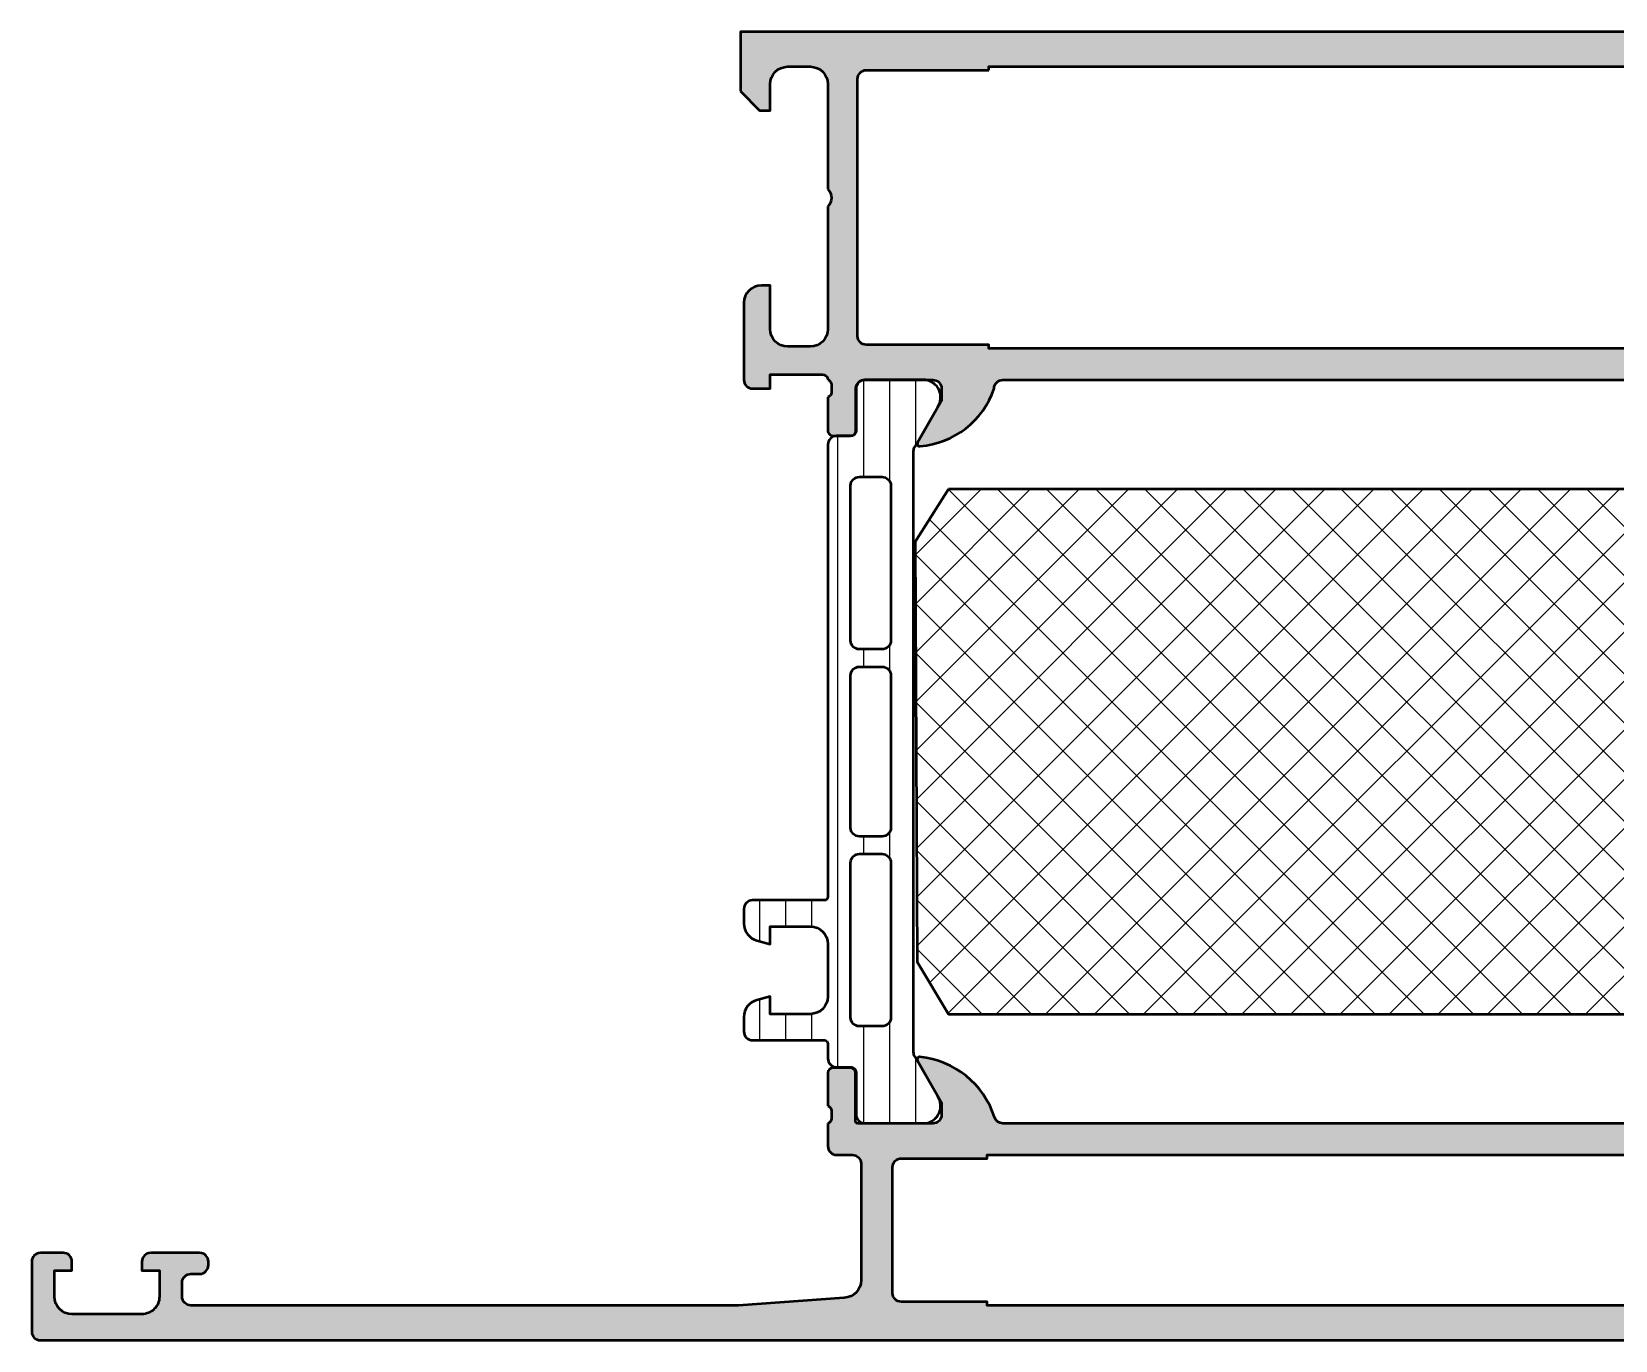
# Model space of a CAD drawing. Extents: x 0 to 181, y 0 to 75.
# Drawn here: x 0 to 90.5, y 0 to 74.8 of the extents above; entities that cross this region are included whole.
import ezdxf

# ---------------------------------------------------------------- set-up
doc = ezdxf.new("R2010")
doc.units = 0
for name, color, linetype, lineweight in [('0S-Alu contour', 7, 'Continuous', 50), ('0S-Alu hatch', 252, 'Continuous', 25), ('0S-Plastic contour', 254, 'Continuous', 50), ('0S-Plastic hatch', 253, 'Continuous', 25), ('0S-PT contour', 91, 'Continuous', 50), ('0S-PT hatch', 103, 'Continuous', 25)]:
    doc.layers.add(name, color=color, linetype=linetype, lineweight=lineweight)

# ---------------------------------------------------------------- blocks, each defined once
blk = doc.blocks.new('357520__9CF9A45B_2287_44E0_B4A0_674F3D629290_')
at = {"layer": '0S-Alu hatch'}
h = blk.add_hatch(color=256, dxfattribs=at)
edge = h.paths.add_edge_path()
edge.add_arc((46.00000000000011, 11.09998330192184), 0.5000000000000071, 180, 270)
edge.add_line((46.00000000000011, 10.59998330192184), (46.9, 10.59998330192184))
edge.add_ellipse((46.9, 10.09998330192182), major_axis=(-0.5000000000000178, 0), ratio=1, start_angle=180, end_angle=270, ccw=False)
edge.add_line((47.40000000000001, 10.09998330192182), (47.40000000000061, 3.43163915382041))
edge.add_ellipse((46.40010140485186, 3.431639153820409), major_axis=(-0.9998985951487568, 0), ratio=1, start_angle=92.20396812283252, end_angle=180, ccw=False)
edge.add_line((46.43855451987989, 2.432480228260967), (40.39859619140626, 1.999983683391622))
edge.add_line((40.39859619140626, 1.999983683391622), (9.09861885838118, 1.99998368311717))
edge.add_ellipse((9.098618858381176, 2.500000246850779), major_axis=(-0.5000165637336096, 0), ratio=1, start_angle=0, end_angle=90.0000000000004, ccw=False)
edge.add_line((8.598602294647566, 2.500000246850779), (8.598602294922133, 3.299986735123191))
edge.add_ellipse((9.098637394087488, 3.299951635983966), major_axis=(-0.5000351003972187, 0), ratio=1, start_angle=270.00402178773936, end_angle=359.99597821715616, ccw=False)
edge.add_line((9.098602294904765, 3.799986735149318), (9.598602294921903, 3.799986735149319))
edge.add_arc((9.598602294921902, 4.299986735149321), 0.5000000000000018, 270.0000000000002, 360)
edge.add_line((10.0986022949219, 4.299986735149317), (10.09860229492191, 4.499986735149319))
edge.add_arc((9.598602294921857, 4.499986735149324), 0.5000000000000498, 0, 90.00000000000018)
edge.add_line((9.598602294921855, 4.999986735149374), (6.800003051757247, 4.999986735149376))
edge.add_arc((6.800031948739387, 4.499957838167802), 0.5000288978165611, 90.00331115886586, 179.9966888411355)
edge.add_line((6.300003051757813, 4.499986735149942), (6.300003051757812, 3.999986735149377))
edge.add_line((6.300003051757812, 3.999986735149377), (7.300003051757812, 3.999986735149262))
edge.add_line((7.300003051757812, 3.999986735149262), (7.300003051774971, 2.499980877110089))
edge.add_ellipse((6.300008909797101, 2.49998087711009), major_axis=(-0.9999941419778693, 0), ratio=1, start_angle=89.99999999999989, end_angle=180, ccw=False)
edge.add_line((6.300008909797099, 1.49998673513222), (2.300003051751028, 1.499986735149377))
edge.add_ellipse((2.300034393648956, 2.500018077040521), major_axis=(-1.000031342382286, 0), ratio=1, start_angle=0.0017957023517851667, end_angle=89.99820429780812, ccw=False)
edge.add_line((1.300003051757812, 2.499986735139796), (1.300003051757812, 3.999986735149264))
edge.add_line((1.300003051757812, 3.999986735149264), (2.300003051757812, 3.999986735149377))
edge.add_line((2.300003051757812, 3.999986735149377), (2.30000305176338, 4.499989094805528))
edge.add_arc((1.800005411413963, 4.499989094805528), 0.4999976403494167, 0, 90.00000000000487)
edge.add_line((1.800005411413921, 4.999986735154945), (0.5000000000009808, 4.999986735149265))
edge.add_arc((0.5000288969814628, 4.499957838167803), 0.5000288978164491, 90.0033111586759, 179.9966888413557)
edge.add_line((1e-15, 4.499986735148021), (0, 0.4999791057540266))
edge.add_arc((0.5000132652025138, 0.500000000612514), 0.5000132656390973, 180.0023943105812, 269.9984799601406)
edge.add_line((0.5000000000004275, -1.32648506224e-05), (180.4999867302812, -1.3265026703e-05))
edge.add_arc((180.4999867302812, 0.5000000051289016), 0.5000132701556045, 269.9999999999968, 360)
edge.add_line((181.0000000004368, 0.5000000051289016), (181.000000000835, 4.499957838222234))
edge.add_arc((180.4999711030181, 4.499957838167629), 0.5000288978168613, 0, 90.00000000001303)
edge.add_line((180.499971103018, 4.99998673598449), (179.1999875040755, 4.999986735183077))
edge.add_arc((179.1999875043968, 4.49999617893928), 0.4999905562437972, 90.00000003681006, 180)
edge.add_line((178.6999969481529, 4.49999617893928), (178.6999969482421, 3.999986735149377))
edge.add_line((178.6999969482421, 3.999986735149377), (179.6999969482422, 3.999986735149263))
edge.add_line((179.6999969482422, 3.999986735149263), (179.6999969489338, 2.500023928686833))
edge.add_ellipse((178.6999597547047, 2.500023928686833), major_axis=(-1.000037194229093, 0), ratio=1, start_angle=90, end_angle=180, ccw=False)
edge.add_line((178.6999597547047, 1.499986734457739), (174.6999852158628, 1.499986735080554))
edge.add_ellipse((174.6999852160357, 2.499975002942901), major_axis=(-0.9999882678623476, 0), ratio=1, start_angle=0, end_angle=89.99999999009242, ccw=False)
edge.add_line((173.6999969481733, 2.499975002942901), (173.6999969482422, 3.999986735149263))
edge.add_line((173.6999969482422, 3.999986735149263), (174.6999969482422, 3.999986735149377))
edge.add_line((174.6999969482422, 3.999986735149377), (174.6999969490772, 4.499957838167802))
edge.add_arc((174.1999680512606, 4.499957838167802), 0.500028897816577, 0, 89.99999999999675)
edge.add_line((174.1999680512606, 4.999986735984379), (171.4000091551244, 4.999986735149377))
edge.add_arc((171.4000091552735, 4.499986735149319), 0.5000000000000587, 90.00000001708563, 180)
edge.add_line((170.9000091552734, 4.499986735149319), (170.9000091552734, 4.29998673514926))
edge.add_arc((171.4000091552734, 4.29998673514926), 0.4999999999999432, 180, 270)
edge.add_line((171.4000091552734, 3.799986735149317), (171.8999740561079, 3.799986736381186))
edge.add_ellipse((171.8999740561079, 3.299951635984012), major_axis=(-0.5000351003971742, 0), ratio=1, start_angle=180, end_angle=270, ccw=False)
edge.add_line((172.4000091565051, 3.299951635984101), (172.4000091555476, 2.500000246080859))
edge.add_ellipse((171.899992591814, 2.500000246850752), major_axis=(-0.5000165637335954, 0), ratio=1, start_angle=90, end_angle=180, ccw=False)
edge.add_line((171.899992591814, 1.999983683117157), (140.5995880126951, 1.999983683391622))
edge.add_line((140.5995880126951, 1.999983683391622), (134.528134486003, 2.434735469716059))
edge.add_ellipse((134.5995574951171, 3.432181585438133), major_axis=(-0.9999999999999801, 0), ratio=1, start_angle=0, end_angle=85.90427575505697, ccw=False)
edge.add_line((133.5995574951171, 3.432181585438133), (133.5995574951172, 10.09998330192184))
edge.add_ellipse((134.0995574951172, 10.09998330192184), major_axis=(-0.5, 0), ratio=1, start_angle=270, end_angle=360, ccw=False)
edge.add_line((134.0995574951172, 10.59998330192184), (135, 10.59998330192183))
edge.add_arc((135, 11.09998330192183), 0.5000000000000018, 270, 360)
edge.add_line((135.5, 11.09998330192183), (135.5, 12.40000000000001))
edge.add_ellipse((135.5788364465429, 12.66752059199313), major_axis=(-0.2788950563274089, 0), ratio=1, start_angle=-1.1645893743211104, end_angle=73.5801235805231, ccw=False)
edge.add_line((135.2999989999999, 12.67318899999259), (135.299999, 13.12678299999276))
edge.add_ellipse((135.5788670956432, 13.13244365946853), major_axis=(-0.278925541737174, 0), ratio=1, start_angle=-73.57540544463887, end_angle=1.1628700726204215, ccw=False)
edge.add_line((135.5, 13.39998699999148), (135.5, 15.27999799999997))
edge.add_arc((135.2, 15.27999799999997), 0.3000000000000114, 0, 90)
edge.add_line((135.2, 15.57999799999998), (134.2200256809572, 15.57999799999999))
edge.add_arc((134.2200256809572, 15.27999800000001), 0.2999999999999758, 90, 180)
edge.add_line((133.9200256809572, 15.27999800000001), (133.9200256809572, 12.51999999999998))
edge.add_ellipse((133.8000256809572, 12.51999999999998), major_axis=(-0.1200000000000045, 0), ratio=1, start_angle=90, end_angle=180, ccw=False)
edge.add_line((133.8000256809572, 12.39999999999997), (129.5, 12.4))
edge.add_ellipse((129.5, 12.9), major_axis=(-0.5, 0), ratio=1, start_angle=0, end_angle=90, ccw=False)
edge.add_line((129, 12.9), (129, 13.59999999999997))
edge.add_line((129, 13.59999999999997), (130.3814954576223, 15.99282032302759))
edge.add_arc((130.2618802153517, 16.06188021535172), 0.1381197846482691, 330.0000000000029, 455.6225775507846)
edge.add_arc((130.738223241174, 11.22339113815275), 4.999999999999444, 95.62257755079622, 162.2515836439306)
edge.add_ellipse((125.5000000000002, 12.90000000000048), major_axis=(-0.5000000000004831, 0), ratio=1, start_angle=90, end_angle=162.2515836439307, ccw=False)
edge.add_line((125.5000000000002, 12.39999999999999), (55.5, 12.4))
edge.add_ellipse((55.49999999999999, 12.90000000000013), major_axis=(-0.5000000000001279, 0), ratio=1, start_angle=17.74841635607021, end_angle=90.0000000000008, ccw=False)
edge.add_arc((50.26177675882618, 11.2233911381523), 4.999999999999879, 17.74841635607024, 84.37742244920634)
edge.add_arc((50.73811978464829, 16.0618802153517), 0.1381197846482947, 84.37742244920751, 209.9999999999991)
edge.add_line((50.61850454237763, 15.99282032302755), (51.99999999999999, 13.59999999999999))
edge.add_line((51.99999999999999, 13.59999999999999), (52.00000000000001, 12.90000000000002))
edge.add_ellipse((51.49999999999999, 12.9), major_axis=(-0.5000000000000142, 0), ratio=1, start_angle=90.0000000000008, end_angle=180, ccw=False)
edge.add_line((51.5, 12.39999999999999), (47.19997431904237, 12.4))
edge.add_ellipse((47.19997431904237, 12.51999999999969), major_axis=(-0.1199999999996919, 0), ratio=1, start_angle=0, end_angle=90, ccw=False)
edge.add_line((47.07997431904267, 12.51999999999969), (47.07997431904265, 15.27999799999971))
edge.add_arc((46.77997431904265, 15.27999799999971), 0.2999999999999971, 0, 89.99999999999864)
edge.add_line((46.77997431904266, 15.57999799999971), (45.79999999999989, 15.5799979999997))
edge.add_arc((45.79999999999989, 15.2799979999997), 0.2999999999999971, 90, 180)
edge.add_line((45.49999999999989, 15.2799979999997), (45.49999999999989, 13.39998699999117))
edge.add_ellipse((45.42113290435673, 13.13244365946823), major_axis=(-0.2789255417371437, 0), ratio=1, start_angle=178.8371299271032, end_angle=253.5754054446478, ccw=False)
edge.add_line((45.70000099999989, 13.12678299999112), (45.70000099999989, 12.67318899999117))
edge.add_ellipse((45.42116355345682, 12.66752059199282), major_axis=(-0.2788950563274515, 0), ratio=1, start_angle=106.4198764194926, end_angle=181.1645893740919, ccw=False)
edge.add_line((45.49999999999988, 12.39999999999969), (45.5000000000001, 11.09998330192184))
edge = h.paths.add_edge_path()
edge.add_line((49.20003128051757, 2.699980583950035), (49.20003128051757, 9.899983492656697))
edge.add_ellipse((49.70003128051756, 9.899983492656698), major_axis=(-0.5, 0), ratio=1, start_angle=270, end_angle=360, ccw=False)
edge.add_line((49.70003128051756, 10.3999834926567), (54.60003280639647, 10.3999834926567))
edge.add_line((54.60003280639647, 10.3999834926567), (54.60003280639647, 10.59998044089889))
edge.add_line((54.60003280639647, 10.59998044089889), (126.3999938964843, 10.59998044089889))
edge.add_line((126.3999938964843, 10.59998044089889), (126.3999938964843, 10.3999834926567))
edge.add_line((126.3999938964843, 10.3999834926567), (131.2999954223633, 10.39998349265671))
edge.add_ellipse((131.2999954223633, 9.89998349265671), major_axis=(-0.5, 0), ratio=1, start_angle=180, end_angle=269.99999999999676, ccw=False)
edge.add_line((131.7999954223633, 9.89998349265672), (131.7999954223633, 2.699980583950036))
edge.add_ellipse((131.2999954223633, 2.699980583950036), major_axis=(-0.5, 0), ratio=1, start_angle=90, end_angle=180, ccw=False)
edge.add_line((131.2999954223633, 2.199980583950036), (126.3999938964843, 2.199980583950037))
edge.add_line((126.3999938964843, 2.199980583950037), (126.3999938964844, 1.999983754917138))
edge.add_line((126.3999938964844, 1.999983754917138), (54.60003280639648, 1.999983754917138))
edge.add_line((54.60003280639648, 1.999983754917138), (54.60003280639648, 2.199980583950036))
edge.add_line((54.60003280639648, 2.199980583950036), (49.70003128051757, 2.199980583950035))
edge.add_ellipse((49.70003128051757, 2.699980583950035), major_axis=(-0.5, 0), ratio=1, start_angle=0, end_angle=90, ccw=False)
at = {"layer": '0S-Alu contour', "color": 7}
for points in [[(46.77997431904266, 15.57999799999971), (45.79999999999989, 15.5799979999997)], [(50.61850454237763, 15.99282032302755), (51.99999999999999, 13.59999999999999), (52.00000000000001, 12.90000000000002)], [(129, 12.9), (129, 13.59999999999997), (130.3814954576223, 15.99282032302759)], [(135.2, 15.57999799999998), (134.2200256809572, 15.57999799999999)], [(45.49999999999989, 15.2799979999997), (45.49999999999989, 13.39998699999117)], [(47.07997431904267, 12.51999999999969), (47.07997431904265, 15.27999799999971)], [(133.9200256809572, 15.27999800000001), (133.9200256809572, 12.51999999999998)], [(135.5, 13.39998699999148), (135.5, 15.27999799999997)], [(45.70000099999989, 13.12678299999112), (45.70000099999989, 12.67318899999117)], [(135.2999989999999, 12.67318899999259), (135.299999, 13.12678299999276)], [(45.49999999999988, 12.39999999999969), (45.5000000000001, 11.09998330192184)], [(51.5, 12.39999999999999), (47.19997431904237, 12.4)], [(125.5000000000002, 12.39999999999999), (55.5, 12.4)], [(133.8000256809572, 12.39999999999997), (129.5, 12.4)], [(135.5, 11.09998330192183), (135.5, 12.40000000000001)], [(46.00000000000011, 10.59998330192184), (46.9, 10.59998330192184)], [(47.40000000000001, 10.09998330192182), (47.40000000000061, 3.43163915382041)], [(49.70003128051756, 10.3999834926567), (54.60003280639647, 10.3999834926567), (54.60003280639647, 10.59998044089889), (126.3999938964843, 10.59998044089889), (126.3999938964843, 10.3999834926567), (131.2999954223633, 10.39998349265671)], [(133.5995574951171, 3.432181585438133), (133.5995574951172, 10.09998330192184)], [(134.0995574951172, 10.59998330192184), (135, 10.59998330192183)], [(49.20003128051757, 2.699980583950035), (49.20003128051757, 9.899983492656697)], [(131.7999954223633, 9.89998349265672), (131.7999954223633, 2.699980583950036)], [(1.800005411413921, 4.999986735154945), (0.5000000000009808, 4.999986735149265)], [(9.598602294921855, 4.999986735149374), (6.800003051757247, 4.999986735149376)], [(174.1999680512606, 4.999986735984379), (171.4000091551244, 4.999986735149377)], [(180.499971103018, 4.99998673598449), (179.1999875040755, 4.999986735183077)], [(1e-15, 4.499986735148021), (0, 0.4999791057540266)], [(1.300003051757812, 2.499986735139796), (1.300003051757812, 3.999986735149264), (2.300003051757812, 3.999986735149377), (2.30000305176338, 4.499989094805528)], [(6.300003051757813, 4.499986735149942), (6.300003051757812, 3.999986735149377), (7.300003051757812, 3.999986735149262), (7.300003051774971, 2.499980877110089)], [(9.098602294904765, 3.799986735149318), (9.598602294921903, 3.799986735149319)], [(10.0986022949219, 4.299986735149317), (10.09860229492191, 4.499986735149319)], [(170.9000091552734, 4.499986735149319), (170.9000091552734, 4.29998673514926)], [(171.4000091552734, 3.799986735149317), (171.8999740561079, 3.799986736381186)], [(173.6999969481733, 2.499975002942901), (173.6999969482422, 3.999986735149263), (174.6999969482422, 3.999986735149377), (174.6999969490772, 4.499957838167802)], [(178.6999969481529, 4.49999617893928), (178.6999969482421, 3.999986735149377), (179.6999969482422, 3.999986735149263), (179.6999969489338, 2.500023928686833)], [(181.0000000004368, 0.5000000051289016), (181.000000000835, 4.499957838222234)], [(8.598602294647566, 2.500000246850779), (8.598602294922133, 3.299986735123191)], [(172.4000091565051, 3.299951635984101), (172.4000091555476, 2.500000246080859)], [(46.43855451987989, 2.432480228260967), (40.39859619140626, 1.999983683391622), (9.09861885838118, 1.99998368311717)], [(131.2999954223633, 2.199980583950036), (126.3999938964843, 2.199980583950037), (126.3999938964844, 1.999983754917138), (54.60003280639648, 1.999983754917138), (54.60003280639648, 2.199980583950036), (49.70003128051757, 2.199980583950035)], [(171.899992591814, 1.999983683117157), (140.5995880126951, 1.999983683391622), (134.528134486003, 2.434735469716059)], [(6.300008909797099, 1.49998673513222), (2.300003051751028, 1.499986735149377)], [(178.6999597547047, 1.499986734457739), (174.6999852158628, 1.499986735080554)], [(0.5000000000004275, -1.32648506224e-05), (180.4999867302812, -1.3265026703e-05)]]:
    blk.add_lwpolyline(points, dxfattribs=at)
for centre, radius, start, end in [((45.79999999999989, 15.2799979999997), 0.2999999999999971, 90, 180), ((46.77997431904265, 15.27999799999971), 0.2999999999999971, 0, 89.99999999999864), ((50.73811978464829, 16.0618802153517), 0.1381197846482947, 84.37742244920751, 209.9999999999991), ((50.26177675882618, 11.2233911381523), 4.999999999999879, 17.74841635607024, 84.37742244920634), ((130.738223241174, 11.22339113815275), 4.999999999999444, 95.62257755079622, 162.2515836439306), ((130.2618802153517, 16.06188021535172), 0.1381197846482691, 330.0000000000029, 95.62257755078468), ((134.2200256809572, 15.27999800000001), 0.2999999999999758, 90, 180), ((135.2, 15.27999799999997), 0.3000000000000114, 0, 90), ((46.00000000000011, 11.09998330192184), 0.5000000000000071, 180, 270), ((135, 11.09998330192183), 0.5000000000000018, 270, 0), ((0.5000288969814628, 4.499957838167803), 0.5000288978164491, 90.0033111586759, 179.9966888413557), ((1.800005411413963, 4.499989094805528), 0.4999976403494167, 0, 90.00000000000487), ((6.800031948739387, 4.499957838167802), 0.5000288978165611, 90.00331115886586, 179.9966888411355), ((9.598602294921857, 4.499986735149324), 0.5000000000000498, 0, 90.00000000000018), ((171.4000091552735, 4.499986735149319), 0.5000000000000587, 90.00000001708563, 180), ((174.1999680512606, 4.499957838167802), 0.500028897816577, 0, 89.99999999999675), ((179.1999875043968, 4.49999617893928), 0.4999905562437972, 90.00000003681006, 180), ((180.4999711030181, 4.499957838167629), 0.5000288978168613, 0, 90.00000000001303), ((9.598602294921902, 4.299986735149321), 0.5000000000000018, 270.0000000000002, 0), ((171.4000091552734, 4.29998673514926), 0.4999999999999432, 180, 270), ((0.5000132652025138, 0.500000000612514), 0.5000132656390973, 180.0023943105812, 269.9984799601406), ((180.4999867302812, 0.5000000051289016), 0.5000132701556045, 269.9999999999968, 0)]:
    blk.add_arc(centre, radius, start, end, dxfattribs=at)
at = {"layer": '0S-Alu contour', "color": 7, "extrusion": (0, 0, -1)}
for centre, radius, start, end in [((-45.42113290435673, 13.13244365946823), 0.2789255417371437, 106.4245945553522, 181.1628700728969), ((-45.42116355345682, 12.66752059199282), 0.2788950563274515, 178.8354106259081, 253.5801235805074), ((-51.49999999999999, 12.9), 0.5000000000000142, 180, 269.9999999999992), ((-55.49999999999999, 12.90000000000013), 0.5000000000001279, 269.9999999999992, 342.2515836439298), ((-125.5000000000002, 12.90000000000048), 0.5000000000004831, 197.7484163560694, 270), ((-129.5, 12.9), 0.5, 270, 0), ((-135.5788364465429, 12.66752059199313), 0.2788950563274089, 286.419876419477, 1.164589374321015), ((-135.5788670956432, 13.13244365946853), 0.278925541737174, 358.8371299273796, 73.57540544463887), ((-47.19997431904237, 12.51999999999969), 0.1199999999996919, 270, 0), ((-133.8000256809572, 12.51999999999998), 0.1200000000000045, 180, 270), ((-46.9, 10.09998330192182), 0.5000000000000178, 90, 180), ((-49.70003128051756, 9.899983492656698), 0.5, 0, 90), ((-131.2999954223633, 9.89998349265671), 0.5, 90.00000000000325, 180), ((-134.0995574951172, 10.09998330192184), 0.5, 0, 90), ((-9.098637394087488, 3.299951635983966), 0.5000351003972187, 0.0040217828438193, 89.99597821226062), ((-171.8999740561079, 3.299951635984012), 0.5000351003971742, 90, 180), ((-46.40010140485186, 3.431639153820409), 0.9998985951487568, 180, 267.7960318771675), ((-134.5995574951171, 3.432181585438133), 0.9999999999999801, 274.095724244943, 0), ((-2.300034393648956, 2.500018077040521), 1.000031342382286, 270.0017957021919, 359.9982042976482), ((-6.300008909797101, 2.49998087711009), 0.9999941419778695, 180, 270.0000000000001), ((-9.098618858381176, 2.500000246850779), 0.5000165637336096, 269.9999999999996, 0), ((-49.70003128051757, 2.699980583950035), 0.5, 270, 0), ((-131.2999954223633, 2.699980583950036), 0.5, 180, 270), ((-171.899992591814, 2.500000246850752), 0.5000165637335954, 180, 270), ((-174.6999852160357, 2.499975002942901), 0.9999882678623476, 270.0000000099076, 0), ((-178.6999597547047, 2.500023928686833), 1.000037194229093, 180, 270)]:
    blk.add_arc(centre, radius, start, end, dxfattribs=at)
blk = doc.blocks.new('284027__AA678B31_0E08_4606_8902_2CEEA95E0CCA___6E4F1CAA_52BB_4753_B6B7_97A40B237EE0_')
at = {"layer": '0S-Plastic hatch'}
h = blk.add_hatch(dxfattribs=at)
h.set_pattern_fill('ANSI31', color=256, scale=0.4680000000000001, angle=45, style=0)
h.set_pattern_definition([(90, (0, 0), (-1.4859, 0), [])])
edge = h.paths.add_edge_path()
edge.add_line((45.49999999999999, 51.19262339778483), (45.499977078442, 25.35125658823266))
edge.add_ellipse((45.29583821281997, 25.35537538707201), major_axis=(-0.2041804127758765, 0), ratio=1, start_angle=90.4850610657175, end_angle=178.8441310561823, ccw=False)
edge.add_line((45.29756676571524, 25.15120229122876), (41.19756676572695, 25.15120229122876))
edge.add_arc((41.19756676572694, 24.65120229122881), 0.4999999999999503, 89.9999999999992, 180)
edge.add_line((40.697566765727, 24.65120229122881), (40.697566765727, 23.82045306784114))
edge.add_arc((41.69756676572708, 23.82045306784117), 1.000000000000071, 180, 254.9999999989171)
edge.add_line((41.43874772060629, 22.85452724155693), (42.19756676572695, 22.65120229122875))
edge.add_line((42.19756676572695, 22.65120229122875), (42.19756676572695, 23.65120229122876))
edge.add_line((42.19756676572695, 23.65120229122876), (44.49756676571536, 23.65120229122875))
edge.add_ellipse((44.49585773187428, 22.64707631855116), major_axis=(-1.004127427074072, 0), ratio=1, start_angle=180.229859678484, end_angle=269.902482024915, ccw=False)
edge.add_line((45.49997707844198, 22.65110467439829), (45.49997707844199, 19.65122632025461))
edge.add_ellipse((44.49585751999409, 19.65532877543038), major_axis=(-1.004127938958021, 0), ratio=1, start_angle=90.09753001532067, end_angle=179.7659122786844, ccw=False)
edge.add_line((44.49756676571531, 18.65120229122875), (42.19756676572695, 18.65120229122875))
edge.add_line((42.19756676572695, 18.65120229122875), (42.19756676572684, 19.65120229122869))
edge.add_line((42.19756676572684, 19.65120229122869), (41.43874772060627, 19.44787734087044))
edge.add_arc((41.69756676572686, 18.48195151458678), 0.9999999999994544, 105.0000000010801, 180)
edge.add_line((40.6975667657274, 18.48195151458678), (40.69756676572694, 17.65120229122875))
edge.add_arc((41.19756676572694, 17.65120229122875), 0.5, 180, 270)
edge.add_line((41.19756676572694, 17.15120229122875), (45.29756676571532, 17.15120229122875))
edge.add_ellipse((45.29756676571532, 16.95120229122876), major_axis=(-0.1999999999999886, 0), ratio=1, start_angle=180, end_angle=270, ccw=False)
edge.add_line((45.4975667657153, 16.95120229122876), (45.49888731070525, 16.11013004610088))
edge.add_arc((45.99888463137102, 16.11010925689817), 0.4999973210979704, 179.9976177199981, 269.9982316841399)
edge.add_line((45.99886919998672, 15.61011193603833), (46.80920053280162, 15.61008330962012))
edge.add_ellipse((46.8091896665673, 15.31008330981692), major_axis=(-0.2999999999999952, 0), ratio=1, start_angle=179.9979247021016, end_angle=269.99792470211383, ccw=False)
edge.add_line((47.10918966637051, 15.3100724435826), (47.10877078615772, 12.9100740742441))
edge.add_arc((47.60876676317272, 12.9100533243742), 0.4999959774455648, 179.9976222209284, 269.9982271833)
edge.add_line((47.60875129255296, 12.41005734716798), (51.08529278835881, 12.40993069970388))
edge.add_arc((50.9430179914446, 13.3997539283803), 0.999996070924481, 278.1795327540131, 392.7249408019538)
edge.add_line((51.78429022210337, 13.94035838247478), (50.46590322431633, 16.22406298372988))
edge.add_ellipse((50.898924995957, 16.47404727380665), major_axis=(-0.5000000000000118, 0), ratio=1, start_angle=-0.002015393048509395, end_angle=29.997921301460792, ccw=False)
edge.add_line((50.39892499626631, 16.47406486142848), (50.4000113086974, 50.82833361702788))
edge.add_ellipse((50.90001130835025, 50.82831498386867), major_axis=(-0.5000000000000518, 0), ratio=1, start_angle=329.99792810277006, end_angle=359.9978647972848, ccw=False)
edge.add_line((50.46700764709821, 51.07833064206307), (51.78556007655461, 53.36193973131244))
edge.add_arc((50.94432701033436, 53.90260512706297), 0.9999960709244795, 327.2709086022734, 441.8163166502147)
edge.add_line((51.08667351121614, 54.89241804653367), (47.61013201541031, 54.89254469399775))
edge.add_arc((47.6101112655404, 54.39254871698273), 0.4999959774455861, 89.9976222209271, 179.9982271832751)
edge.add_line((47.11011528833415, 54.39256418760249), (47.11036030891498, 51.99256579421701))
edge.add_ellipse((46.81036030911176, 51.99257666045133), major_axis=(-0.3000000000000041, 0), ratio=1, start_angle=89.99792470211662, end_angle=179.9979247021016, ccw=False)
edge.add_line((46.81034944287746, 51.69257666064812), (46.00001811006253, 51.69260528706632))
edge.add_arc((45.99999732085985, 51.19260796640054), 0.4999973210979775, 89.99761772008878, 179.9982316841069)
edge = h.paths.add_edge_path()
edge.add_line((46.79944869857367, 40.00119604587006), (46.79944869857368, 48.85118994235432))
edge.add_ellipse((47.29944870066129, 48.85118994053621), major_axis=(-0.5000000020876243, 0), ratio=1, start_angle=269.99810089738213, end_angle=360, ccw=False)
edge.add_line((47.29946527345812, 49.35118994234918), (48.59945937972603, 49.35118994234917))
edge.add_ellipse((48.59946301908266, 48.8511935817058), major_axis=(-0.4999963606566104, 0), ratio=1, start_angle=179.9995829571355, end_angle=270.00041704258535, ccw=False)
edge.add_line((49.09945937972602, 48.85118994234918), (49.09945937972602, 40.00119604586489))
edge.add_ellipse((48.59946301908276, 40.00119240650812), major_axis=(-0.4999963606565109, 0), ratio=1, start_angle=89.99958295740493, end_angle=180.0004170428646, ccw=False)
edge.add_line((48.59945937972604, 39.50119604586486), (47.29946527341329, 39.50119604586486))
edge.add_ellipse((47.29944870073098, 40.00119604774752), major_axis=(-0.5000000021573149, 0), ratio=1, start_angle=0, end_angle=90.00189908949562, ccw=False)
edge = h.paths.add_edge_path()
edge.add_line((46.79944869858405, 29.30118994305284), (46.79944869858404, 38.00119604656853))
edge.add_ellipse((47.29944869858405, 38.00119604656332), major_axis=(-0.5000000000000071, 0), ratio=1, start_angle=269.99999999880635, end_angle=360, ccw=False)
edge.add_line((47.29944869859447, 38.50119604656332), (48.59945937974679, 38.50119604656332))
edge.add_ellipse((48.59945937973639, 38.00119604656331), major_axis=(-0.5000000000000142, 0), ratio=1, start_angle=180, end_angle=269.999999998808, ccw=False)
edge.add_line((49.09945937973641, 38.00119604656852), (49.0994593797364, 29.30118994305284))
edge.add_ellipse((48.59945937973641, 29.30118994304764), major_axis=(-0.4999999999999858, 0), ratio=1, start_angle=90, end_angle=180, ccw=False)
edge.add_line((48.59945937973641, 28.80118994304765), (47.29944869858406, 28.80118994304764))
edge.add_ellipse((47.29944869858406, 29.30118994304764), major_axis=(-0.5, 0), ratio=1, start_angle=0, end_angle=90, ccw=False)
edge = h.paths.add_edge_path()
edge.add_line((49.0994593797364, 27.30118994304764), (49.0994593797364, 18.45121130535757))
edge.add_ellipse((48.59944412094734, 18.45121130535237), major_axis=(-0.5000152587890554, 0), ratio=1, start_angle=89.9999999999992, end_angle=180, ccw=False)
edge.add_line((48.59944412094733, 17.95119604656331), (47.29943343979499, 17.95119604656331))
edge.add_ellipse((47.29943343979498, 18.45118078777424), major_axis=(-0.4999847412109269, 0), ratio=1, start_angle=0, end_angle=90.0000000000008, ccw=False)
edge.add_line((46.79944869858405, 18.45118078777944), (46.79944869858406, 27.30118994305278))
edge.add_ellipse((47.29944870067168, 27.30118994123468), major_axis=(-0.5000000020876172, 0), ratio=1, start_angle=269.9981008973846, end_angle=360, ccw=False)
edge.add_line((47.29946527346848, 27.80118994304764), (48.5994593797364, 27.80118994304764))
edge.add_ellipse((48.59946301909308, 27.30119358240432), major_axis=(-0.4999963606565677, 0), ratio=1, start_angle=179.9995829571355, end_angle=270.00041704259104, ccw=False)
at = {"layer": '0S-Alu contour', "color": 7}
for points in [[(47.29946527345812, 49.35118994234918), (48.59945937972603, 49.35118994234917)], [(46.79944869857367, 40.00119604587006), (46.79944869857368, 48.85118994235432)], [(49.09945937972602, 48.85118994234918), (49.09945937972602, 40.00119604586489)], [(48.59945937972604, 39.50119604586486), (47.29946527341329, 39.50119604586486)], [(47.29944869859447, 38.50119604656332), (48.59945937974679, 38.50119604656332)], [(46.79944869858405, 29.30118994305284), (46.79944869858404, 38.00119604656853)], [(49.09945937973641, 38.00119604656852), (49.0994593797364, 29.30118994305284)], [(48.59945937973641, 28.80118994304765), (47.29944869858406, 28.80118994304764)], [(46.79944869858405, 18.45118078777944), (46.79944869858406, 27.30118994305278)], [(47.29946527346848, 27.80118994304764), (48.5994593797364, 27.80118994304764)], [(49.0994593797364, 27.30118994304764), (49.0994593797364, 18.45121130535757)], [(48.59944412094733, 17.95119604656331), (47.29943343979499, 17.95119604656331)]]:
    blk.add_lwpolyline(points, dxfattribs=at)
at = {"layer": '0S-Alu contour', "color": 7, "extrusion": (0, 0, -1)}
for centre, radius, start, end in [((-47.29944870066129, 48.85118994053621), 0.5000000020876243, 0, 90.00189910261788), ((-48.59946301908266, 48.8511935817058), 0.4999963606566104, 89.99958295741467, 180.0004170428646), ((-47.29944870073098, 40.00119604774752), 0.5000000021573149, 269.9981009105044, 0), ((-48.59946301908276, 40.00119240650812), 0.4999963606565109, 179.9995829571354, 270.0004170425951), ((-47.29944869858405, 38.00119604656332), 0.5000000000000071, 0, 90.00000000119365), ((-48.59945937973639, 38.00119604656331), 0.5000000000000142, 90.00000000119202, 180), ((-47.29944869858406, 29.30118994304764), 0.5, 270, 0), ((-48.59945937973641, 29.30118994304764), 0.4999999999999858, 180, 270), ((-47.29944870067168, 27.30118994123468), 0.5000000020876172, 0, 90.00189910261543), ((-48.59946301909308, 27.30119358240432), 0.4999963606565677, 89.99958295740896, 180.0004170428646), ((-47.29943343979498, 18.45118078777424), 0.4999847412109269, 269.9999999999992, 0), ((-48.59944412094734, 18.45121130535237), 0.5000152587890554, 180, 270.0000000000008)]:
    blk.add_arc(centre, radius, start, end, dxfattribs=at)
at = {"layer": '0S-Plastic contour', "color": 7}
for points in [[(47.11011528833415, 54.39256418760249), (47.11036030891498, 51.99256579421701)], [(51.08667351121614, 54.89241804653367), (47.61013201541031, 54.89254469399775)], [(50.46700764709821, 51.07833064206307), (51.78556007655461, 53.36193973131244)], [(46.81034944287746, 51.69257666064812), (46.00001811006253, 51.69260528706632)], [(45.49999999999999, 51.19262339778483), (45.499977078442, 25.35125658823266)], [(50.39892499626631, 16.47406486142848), (50.4000113086974, 50.82833361702788)], [(40.697566765727, 24.65120229122881), (40.697566765727, 23.82045306784114)], [(45.29756676571524, 25.15120229122876), (41.19756676572695, 25.15120229122876)], [(41.43874772060629, 22.85452724155693), (42.19756676572695, 22.65120229122875), (42.19756676572695, 23.65120229122876), (44.49756676571536, 23.65120229122875)], [(45.49997707844198, 22.65110467439829), (45.49997707844199, 19.65122632025461)], [(44.49756676571531, 18.65120229122875), (42.19756676572695, 18.65120229122875), (42.19756676572684, 19.65120229122869), (41.43874772060627, 19.44787734087044)], [(40.6975667657274, 18.48195151458678), (40.69756676572694, 17.65120229122875)], [(41.19756676572694, 17.15120229122875), (45.29756676571532, 17.15120229122875)], [(45.4975667657153, 16.95120229122876), (45.49888731070525, 16.11013004610088)], [(45.99886919998672, 15.61011193603833), (46.80920053280162, 15.61008330962012)], [(51.78429022210337, 13.94035838247478), (50.46590322431633, 16.22406298372988)], [(47.10918966637051, 15.3100724435826), (47.10877078615772, 12.9100740742441)], [(47.60875129255296, 12.41005734716798), (51.08529278835881, 12.40993069970388)]]:
    blk.add_lwpolyline(points, dxfattribs=at)
for centre, radius, start, end in [((47.6101112655404, 54.39254871698273), 0.4999959774455861, 89.9976222209271, 179.9982271832751), ((50.94432701033436, 53.90260512706297), 0.9999960709244795, 327.2709086022734, 81.81631665021466), ((45.99999732085985, 51.19260796640054), 0.4999973210979775, 89.99761772008878, 179.9982316841069), ((41.19756676572694, 24.65120229122881), 0.4999999999999503, 89.9999999999992, 180), ((41.69756676572708, 23.82045306784117), 1.000000000000071, 180, 254.9999999989171), ((41.69756676572686, 18.48195151458678), 0.9999999999994544, 105.0000000010801, 180), ((41.19756676572694, 17.65120229122875), 0.5, 180, 270), ((45.99888463137102, 16.11010925689817), 0.4999973210979704, 179.9976177199981, 269.9982316841399), ((50.9430179914446, 13.3997539283803), 0.999996070924481, 278.1795327540131, 32.72494080195385), ((47.60876676317272, 12.9100533243742), 0.4999959774455648, 179.9976222209284, 269.9982271833)]:
    blk.add_arc(centre, radius, start, end, dxfattribs=at)
at = {"layer": '0S-Plastic contour', "color": 7, "extrusion": (0, 0, -1)}
for centre, radius, start, end in [((-46.81036030911176, 51.99257666045133), 0.3000000000000041, 180.0020752978985, 270.0020752978834), ((-50.90001130835025, 50.82831498386867), 0.5000000000000518, 0.0021352027151592, 30.00207189722995), ((-45.29583821281997, 25.35537538707201), 0.2041804127758766, 181.1558689438178, 269.5149389342825), ((-44.49585773187428, 22.64707631855116), 1.004127427074072, 90.09751797508503, 179.770140321516), ((-44.49585751999409, 19.65532877543038), 1.004127938958021, 180.2340877213157, 269.9024699846793), ((-45.29756676571532, 16.95120229122876), 0.1999999999999886, 90, 180), ((-50.898924995957, 16.47404727380665), 0.5000000000000118, 330.0020786985392, 0.0020153930485069), ((-46.8091896665673, 15.31008330981692), 0.2999999999999952, 90.00207529788617, 180.0020752978985)]:
    blk.add_arc(centre, radius, start, end, dxfattribs=at)
blk = doc.blocks.new('366350__B95C2030_0F59_4D8E_A037_889F54AAD1FE_')
at = {"layer": '0S-PT hatch'}
h = blk.add_hatch(dxfattribs=at)
h.set_pattern_fill('ANSI37', color=256, scale=0.625, angle=90, style=0)
h.set_pattern_definition([(135, (0, 0), (-1.403165018917055, -1.403165018917055), []), (225, (0, 0), (1.403165018917055, -1.403165018917055), [])])
edge = h.paths.add_edge_path()
edge.add_line((52.39946815248185, 48.64119923922817), (50.47950364979982, 45.64119923922818))
edge.add_line((50.47950364979982, 45.64119923922818), (50.61085947035525, 21.64119923922818))
edge.add_line((50.61085947035525, 21.64119923922818), (52.39946815248186, 18.64119923922818))
edge.add_line((52.39946815248186, 18.64119923922818), (127.8994681524818, 18.64119923922819))
edge.add_arc((127.8994681524818, 20.1411992392282), 1.5, 270, 360)
edge.add_line((129.3994681524818, 20.1411992392282), (129.3994681524818, 47.1411992392282))
edge.add_arc((127.8994681524818, 47.1411992392282), 1.5, 0, 90)
edge.add_line((127.8994681524818, 48.6411992392282), (52.39946815248186, 48.64119923922817))
at = {"layer": '0S-PT contour', "color": 7}
for points in [[(52.39946815248185, 48.64119923922817), (50.47950364979982, 45.64119923922818), (50.61085947035525, 21.64119923922818), (52.39946815248186, 18.64119923922818), (127.8994681524818, 18.64119923922819)], [(127.8994681524818, 48.6411992392282), (52.39946815248185, 48.64119923922817)], [(129.3994681524818, 20.1411992392282), (129.3994681524818, 47.1411992392282)]]:
    blk.add_lwpolyline(points, dxfattribs=at)
for centre, start, end in [((127.8994681524818, 47.1411992392282), 0, 90), ((127.8994681524818, 20.1411992392282), 270, 0)]:
    blk.add_arc(centre, 1.5, start, end, dxfattribs=at)
blk = doc.blocks.new('345300__CCE595A1_C01D_47A3_A95A_00197D72ABAE_')
at = {"layer": '0S-Alu hatch'}
h = blk.add_hatch(color=256, dxfattribs=at)
edge = h.paths.add_edge_path()
edge.add_line((40.50003051757812, 71.40000228881836), (41.60000610351562, 70.30000381469726))
edge.add_line((41.60000610351562, 70.30000381469726), (42.20001220703125, 70.30000381469726))
edge.add_line((42.20001220703125, 70.30000381469726), (42.20001220629423, 71.79996923549604))
edge.add_ellipse((43.20005060092978, 71.79996923549602), major_axis=(-1.000038394635545, 0), ratio=1, start_angle=270.00000004576447, end_angle=360, ccw=False)
edge.add_line((43.20005060013101, 72.80000763013157), (44.4999849461047, 72.80000763043286))
edge.add_ellipse((44.4999849461047, 71.79996205792109), major_axis=(-1.000045572511766, 0), ratio=1, start_angle=180, end_angle=270, ccw=False)
edge.add_line((45.50003051861646, 71.7999620579211), (45.50003051757812, 65.80000381469726))
edge.add_ellipse((44.97490820661471, 65.30000381469726), major_axis=(-0.725088574914509, 0), ratio=1, start_angle=136.4038464693326, end_angle=223.5961535306675, ccw=False)
edge.add_line((45.50003051757812, 64.80000381469726), (45.50003051794266, 57.80003081621265))
edge.add_ellipse((44.50000351606273, 57.80003081621266), major_axis=(-1.000027001879921, 0), ratio=1, start_angle=90.00000000865907, end_angle=180, ccw=False)
edge.add_line((44.50000351621386, 56.80000381433274), (43.20003203017907, 56.80000381450079))
edge.add_ellipse((43.20003203017907, 57.80002363784508), major_axis=(-1.000019823344295, 0), ratio=1, start_angle=0, end_angle=90, ccw=False)
edge.add_line((42.20001220683477, 57.80002363784508), (42.20001220703125, 60.30000381469726))
edge.add_line((42.20001220703125, 60.30000381469726), (41.70004657259977, 60.30000381528774))
edge.add_arc((41.70004657259977, 59.29996944912874), 1.000034366158999, 90, 180)
edge.add_line((40.70001220644077, 59.29996944912874), (40.70001220702374, 54.89999740029142))
edge.add_arc((41.20001494789884, 54.89999740029142), 0.5000027408751038, 180, 270)
edge.add_line((41.20001494789884, 54.39999465941632), (42.20001220703125, 54.39999465942382))
edge.add_line((42.20001220703125, 54.39999465942382), (42.2001953125, 55.19972305297851))
edge.add_line((42.2001953125, 55.19972305297851), (45.19484495079345, 55.19972305297851))
edge.add_ellipse((45.19484495079345, 54.8997230529785), major_axis=(-0.3000000000000114, 0), ratio=1, start_angle=199.6167599618267, end_angle=270, ccw=False)
edge.add_line((45.47743273700149, 55.00044118980621), (45.51505362226119, 54.89488718517931))
edge.add_ellipse((45.42159682775104, 54.63253115065238), major_axis=(-0.2785046880984443, 0), ratio=1, start_angle=178.8227049288518, end_angle=250.39302049036678, ccw=False)
edge.add_line((45.70004272460939, 54.62680892944331), (45.70004272460938, 54.17322616577139))
edge.add_ellipse((45.39751800031856, 54.18486699626179), major_axis=(-0.3027486048551546, 0), ratio=1, start_angle=109.79197145994291, end_angle=177.7964063192941, ccw=False)
edge.add_line((45.50003051757813, 53.90000228881834), (45.50003051757812, 52.00002059936522))
edge.add_arc((45.80003051757812, 52.00002059936522), 0.3000000000000043, 180, 270.0000000000013)
edge.add_line((45.80003051757813, 51.70002059936522), (46.80000610351563, 51.70002059936522))
edge.add_arc((46.80000610351563, 52.00002059936522), 0.2999999999999971, 270, 360)
edge.add_line((47.10000610351563, 52.00002059945414), (47.10000610280422, 54.39997561588086))
edge.add_ellipse((47.60003277645313, 54.39997561588085), major_axis=(-0.500026673648911, 0), ratio=1, start_angle=270.0030563304759, end_angle=360, ccw=False)
edge.add_line((47.60000610351537, 54.90000228881835), (51.50052642819424, 54.89930801391602))
edge.add_ellipse((51.50054186531583, 54.39932345118656), major_axis=(-0.4999845629677783, 0), ratio=1, start_angle=180, end_angle=270.00176901844776, ccw=False)
edge.add_line((52.00052642828362, 54.39932345118656), (52.00052642822265, 53.69931106567382))
edge.add_line((52.00052642822265, 53.69931106567382), (50.61228179931639, 51.2947929382324))
edge.add_arc((50.73612774810278, 51.23688441049103), 0.1367158243071207, 154.9399071396307, 284.9282666321897)
edge.add_arc((50.3828829735973, 55.96521362079355), 4.875929802990916, 274.5695827884678, 341.2675044174603)
edge.add_ellipse((55.50052677911068, 54.39930766302793), major_axis=(-0.5000003508882168, 0), ratio=1, start_angle=270.0005620311589, end_angle=359.9999597909774, ccw=False)
edge.add_line((55.50052187446013, 54.89930801389209), (125.5000076293933, 54.89999465942382))
edge.add_ellipse((125.4980825540616, 54.39857628564027), major_axis=(-0.5014220692019586, 0), ratio=1, start_angle=180.0836121091836, end_angle=269.78002770621487, ccw=False)
edge.add_arc((130.6266366882603, 55.97393007776044), 4.887718356431228, 198.7935375333396, 265.8040368106572)
edge.add_arc((130.2607902106444, 51.23810767831521), 0.1390384168073408, 273.3902478589625, 384.0601169712782)
edge.add_line((130.3877487182617, 51.29479293823242), (128.9995040893554, 53.69931106567384))
edge.add_line((128.9995040893554, 53.69931106567384), (128.9995040892945, 54.39932345118656))
edge.add_ellipse((129.4994886522623, 54.39932345118656), major_axis=(-0.4999845629677964, 0), ratio=1, start_angle=270.01019838842205, end_angle=360, ccw=False)
edge.add_line((129.4993996572823, 54.899308006234), (133.4000244140459, 54.90000228881836))
edge.add_ellipse((133.399997741125, 54.39997561588085), major_axis=(-0.5000266736489153, 0), ratio=1, start_angle=180, end_angle=269.99694367144804, ccw=False)
edge.add_line((133.9000244147739, 54.39997561588085), (133.9000244140625, 52.00002059936523))
edge.add_arc((134.2000244140625, 52.00002059936523), 0.3000000000000114, 180, 270)
edge.add_line((134.2000244140625, 51.70002059936522), (135.2, 51.70002059936523))
edge.add_arc((135.2, 52.00002059936523), 0.3000000000000043, 270, 360)
edge.add_line((135.5, 52.00002059936523), (135.5, 53.90000228881838))
edge.add_ellipse((135.6025125172595, 54.18486699626182), major_axis=(-0.3027486048551356, 0), ratio=1, start_angle=2.203593680688698, end_angle=70.2080285400587, ccw=False)
edge.add_line((135.2999877929687, 54.17322616577152), (135.2999877929687, 54.62680892944324))
edge.add_ellipse((135.5784336898283, 54.63253115065238), major_axis=(-0.2785046880997121, 0), ratio=1, start_angle=-70.39284138171348, end_angle=1.1772950711571752, ccw=False)
edge.add_line((135.4849760751839, 54.89488689302994), (135.5225979658392, 55.00044234915037))
edge.add_ellipse((135.8051853388385, 54.89972305297851), major_axis=(-0.3000000000000002, 0), ratio=1, start_angle=270.0000000000054, end_angle=340.3830049764399, ccw=False)
edge.add_line((135.8051853388385, 55.19972305297851), (138.7998352050781, 55.19972305297851))
edge.add_line((138.7998352050781, 55.19972305297851), (138.8000183105468, 54.39999465942382))
edge.add_line((138.8000183105468, 54.39999465942382), (139.8000155696792, 54.39999465941632))
edge.add_arc((139.8000155696792, 54.89999740029144), 0.5000027408751251, 270, 360)
edge.add_line((140.3000183105544, 54.89999740022433), (140.3000183111373, 59.29996944912871))
edge.add_arc((139.2999839449783, 59.29996944912871), 1.000034366159013, 0, 90)
edge.add_line((139.2999839449783, 60.30000381528772), (138.8000183105468, 60.30000381469726))
edge.add_line((138.8000183105468, 60.30000381469726), (138.8000183107433, 57.8000236378451))
edge.add_ellipse((137.799998487399, 57.8000236378451), major_axis=(-1.000019823344331, 0), ratio=1, start_angle=90.00000001606588, end_angle=180, ccw=False)
edge.add_line((137.7999984876794, 56.80000381450077), (136.5000270015154, 56.80000381433274))
edge.add_ellipse((136.5000270015154, 57.80003081621266), major_axis=(-1.000027001879928, 0), ratio=1, start_angle=0, end_angle=90, ccw=False)
edge.add_line((135.4999999996354, 57.80003081621266), (135.5, 64.80000381469726))
edge.add_ellipse((136.0251223109634, 65.30000381469726), major_axis=(-0.725088574914509, 0), ratio=1, start_angle=-43.59615353066738, end_angle=43.59615353066738, ccw=False)
edge.add_line((135.5, 65.80000381469726), (135.4999999989616, 71.79996205792112))
edge.add_ellipse((136.5000455714734, 71.79996205792112), major_axis=(-1.000045572511737, 0), ratio=1, start_angle=270.0000000324827, end_angle=360, ccw=False)
edge.add_line((136.5000455709064, 72.80000763043286), (137.7999799166483, 72.80000763013153))
edge.add_ellipse((137.7999799166483, 71.79996923549598), major_axis=(-1.000038394635552, 0), ratio=1, start_angle=180, end_angle=269.9999999999984, ccw=False)
edge.add_line((138.8000183112838, 71.79996923549598), (138.8000183105468, 70.30000381469726))
edge.add_line((138.8000183105468, 70.30000381469726), (139.4000244140625, 70.30000381469726))
edge.add_line((139.4000244140625, 70.30000381469726), (140.5, 71.40000228881834))
edge.add_line((140.5, 71.40000228881834), (140.5, 74.80000381469726))
edge.add_line((140.5, 74.80000381469726), (40.50003051757812, 74.80000381469726))
edge.add_line((40.50003051757812, 74.80000381469726), (40.50003051757812, 71.40000228881836))
edge = h.paths.add_edge_path()
edge.add_line((54.70001602172851, 72.59999923706054), (54.70001602172851, 72.79999618530273))
edge.add_line((54.70001602172851, 72.79999618530273), (126.3000183105468, 72.79999618530273))
edge.add_line((126.3000183105468, 72.79999618530273), (126.3000183105468, 72.59999923706054))
edge.add_line((126.3000183105468, 72.59999923706054), (133.3000104584607, 72.5999992371222))
edge.add_ellipse((133.3000104584607, 72.0999913849744), major_axis=(-0.5000078521478031, 0), ratio=1, start_angle=180, end_angle=270, ccw=False)
edge.add_line((133.8000183106085, 72.09999138497439), (133.8000183105685, 57.39999931325058))
edge.add_ellipse((133.300013656718, 57.39999931325268), major_axis=(-0.5000046538505103, 0), ratio=1, start_angle=90, end_angle=180, ccw=False)
edge.add_line((133.300013656718, 56.89999465940218), (126.3000183105468, 56.89999465942382))
edge.add_line((126.3000183105468, 56.89999465942382), (126.3000183105468, 56.69999771118163))
edge.add_line((126.3000183105468, 56.69999771118163), (54.70001602172851, 56.69999771118163))
edge.add_line((54.70001602172851, 56.69999771118163), (54.70001602172851, 56.89999465942382))
edge.add_line((54.70001602172851, 56.89999465942382), (47.70002067555739, 56.89999465940217))
edge.add_ellipse((47.70002067555739, 57.39999931325271), major_axis=(-0.5000046538505388, 0), ratio=1, start_angle=0, end_angle=89.9999999999992, ccw=False)
edge.add_line((47.20001602170685, 57.39999931325271), (47.20001602166686, 72.09999138497514))
edge.add_ellipse((47.70002387381466, 72.0999913849744), major_axis=(-0.500007852147796, 0), ratio=1, start_angle=269.9999999999992, end_angle=360, ccw=False)
edge.add_line((47.70002387381466, 72.5999992371222), (54.70001602172851, 72.59999923706054))
at = {"layer": '0S-Alu contour', "color": 7}
for points in [[(138.8000183112838, 71.79996923549598), (138.8000183105468, 70.30000381469726), (139.4000244140625, 70.30000381469726), (140.5, 71.40000228881834), (140.5, 74.80000381469726), (40.50003051757812, 74.80000381469726), (40.50003051757812, 71.40000228881836)], [(43.20005060013101, 72.80000763013157), (44.4999849461047, 72.80000763043286)], [(47.70002387381466, 72.5999992371222), (54.70001602172851, 72.59999923706054)], [(54.70001602172851, 72.59999923706054), (54.70001602172851, 72.79999618530273), (126.3000183105468, 72.79999618530273), (126.3000183105468, 72.59999923706054), (133.3000104584607, 72.5999992371222)], [(136.5000455709064, 72.80000763043286), (137.7999799166483, 72.80000763013153)], [(40.50003051757812, 71.40000228881836), (41.60000610351562, 70.30000381469726), (42.20001220703125, 70.30000381469726), (42.20001220629423, 71.79996923549604)], [(45.50003051861646, 71.7999620579211), (45.50003051757812, 65.80000381469726)], [(47.20001602170685, 57.39999931325271), (47.20001602166686, 72.09999138497514)], [(133.8000183106085, 72.09999138497439), (133.8000183105685, 57.39999931325058)], [(135.5, 65.80000381469726), (135.4999999989616, 71.79996205792112)], [(45.50003051757812, 64.80000381469726), (45.50003051794266, 57.80003081621265)], [(135.4999999996354, 57.80003081621266), (135.5, 64.80000381469726)], [(42.20001220683477, 57.80002363784508), (42.20001220703125, 60.30000381469726), (41.70004657259977, 60.30000381528774)], [(139.2999839449783, 60.30000381528772), (138.8000183105468, 60.30000381469726), (138.8000183107433, 57.8000236378451)], [(40.70001220644077, 59.29996944912874), (40.70001220702374, 54.89999740029142)], [(140.3000183105544, 54.89999740022433), (140.3000183111373, 59.29996944912871)], [(44.50000351621386, 56.80000381433274), (43.20003203017907, 56.80000381450079)], [(133.300013656718, 56.89999465940218), (126.3000183105468, 56.89999465942382), (126.3000183105468, 56.69999771118163), (54.70001602172851, 56.69999771118163), (54.70001602172851, 56.89999465942382), (47.70002067555739, 56.89999465940217)], [(137.7999984876794, 56.80000381450077), (136.5000270015154, 56.80000381433274)], [(41.20001494789884, 54.39999465941632), (42.20001220703125, 54.39999465942382), (42.2001953125, 55.19972305297851), (45.19484495079345, 55.19972305297851)], [(45.47743273700149, 55.00044118980621), (45.51505362226119, 54.89488718517931)], [(45.70004272460939, 54.62680892944331), (45.70004272460938, 54.17322616577139)], [(47.10000610351563, 52.00002059945414), (47.10000610280422, 54.39997561588086)], [(47.60000610351537, 54.90000228881835), (51.50052642819424, 54.89930801391602)], [(52.00052642828362, 54.39932345118656), (52.00052642822265, 53.69931106567382), (50.61228179931639, 51.2947929382324)], [(55.50052187446013, 54.89930801389209), (125.5000076293933, 54.89999465942382)], [(130.3877487182617, 51.29479293823242), (128.9995040893554, 53.69931106567384), (128.9995040892945, 54.39932345118656)], [(129.4993996572823, 54.899308006234), (133.4000244140459, 54.90000228881836)], [(133.9000244147739, 54.39997561588085), (133.9000244140625, 52.00002059936523)], [(135.2999877929687, 54.17322616577152), (135.2999877929687, 54.62680892944324)], [(135.4849760751839, 54.89488689302994), (135.5225979658392, 55.00044234915037)], [(135.8051853388385, 55.19972305297851), (138.7998352050781, 55.19972305297851), (138.8000183105468, 54.39999465942382), (139.8000155696792, 54.39999465941632)], [(45.50003051757813, 53.90000228881834), (45.50003051757812, 52.00002059936522)], [(135.5, 52.00002059936523), (135.5, 53.90000228881838)], [(45.80003051757813, 51.70002059936522), (46.80000610351563, 51.70002059936522)], [(134.2000244140625, 51.70002059936522), (135.2, 51.70002059936523)]]:
    blk.add_lwpolyline(points, dxfattribs=at)
at = {"layer": '0S-Alu contour', "color": 7, "extrusion": (0, 0, -1)}
for centre, radius, start, end in [((-43.20005060092978, 71.79996923549602), 1.000038394635545, 0, 89.99999995423555), ((-44.4999849461047, 71.79996205792109), 1.000045572511766, 90, 180), ((-47.70002387381466, 72.0999913849744), 0.500007852147796, 0, 90.00000000000081), ((-133.3000104584607, 72.0999913849744), 0.5000078521478031, 90, 180), ((-136.5000455714734, 71.79996205792112), 1.000045572511737, 0, 89.99999996751728), ((-137.7999799166483, 71.79996923549598), 1.000038394635552, 90.0000000000016, 180), ((-44.97490820661471, 65.30000381469726), 0.725088574914509, 136.4038464693325, 223.5961535306674), ((-136.0251223109634, 65.30000381469726), 0.725088574914509, 316.4038464693326, 43.59615353066742), ((-43.20003203017907, 57.80002363784508), 1.000019823344295, 270, 0), ((-44.50000351606273, 57.80003081621266), 1.000027001879921, 180, 269.9999999913409), ((-47.70002067555739, 57.39999931325271), 0.5000046538505388, 270.0000000000008, 0), ((-133.300013656718, 57.39999931325268), 0.5000046538505103, 180, 270), ((-136.5000270015154, 57.80003081621266), 1.000027001879928, 270, 0), ((-137.799998487399, 57.8000236378451), 1.000019823344331, 180, 269.9999999839341), ((-45.19484495079345, 54.8997230529785), 0.3000000000000114, 90, 160.3832400381733), ((-45.42159682775104, 54.63253115065238), 0.2785046880984443, 109.6069795096332, 181.1772950711482), ((-47.60003277645313, 54.39997561588085), 0.500026673648911, 0, 89.99694366952413), ((-51.50054186531583, 54.39932345118656), 0.4999845629677783, 89.99823098155225, 180), ((-55.50052677911068, 54.39930766302793), 0.5000003508882168, 4.02090225668e-05, 89.99943796884114), ((-125.4980825540616, 54.39857628564027), 0.5014220692019586, 90.21997229378515, 179.9163878908164), ((-129.4994886522623, 54.39932345118656), 0.4999845629677964, 0, 89.98980161157792), ((-133.399997741125, 54.39997561588085), 0.5000266736489153, 90.00305632855198, 180), ((-135.5784336898283, 54.63253115065238), 0.2785046880997121, 358.8227049288428, 70.39284138171348), ((-135.8051853388385, 54.89972305297851), 0.3000000000000002, 19.6169950235601, 89.99999999999459), ((-45.39751800031856, 54.18486699626179), 0.3027486048551546, 182.203593680706, 250.2080285400571), ((-135.6025125172595, 54.18486699626182), 0.3027486048551356, 289.7919714599413, 357.7964063193113)]:
    blk.add_arc(centre, radius, start, end, dxfattribs=at)
at = {"layer": '0S-Alu contour', "color": 7}
for centre, radius, start, end in [((41.70004657259977, 59.29996944912874), 1.000034366158999, 90, 180), ((139.2999839449783, 59.29996944912871), 1.000034366159013, 0, 90), ((41.20001494789884, 54.89999740029142), 0.5000027408751038, 180, 270), ((50.3828829735973, 55.96521362079355), 4.875929802990916, 274.5695827884678, 341.2675044174603), ((130.6266366882603, 55.97393007776044), 4.887718356431228, 198.7935375333396, 265.8040368106572), ((139.8000155696792, 54.89999740029144), 0.5000027408751251, 270, 0), ((45.80003051757812, 52.00002059936522), 0.3000000000000043, 180, 270.0000000000013), ((46.80000610351563, 52.00002059936522), 0.2999999999999971, 270, 0), ((134.2000244140625, 52.00002059936523), 0.3000000000000114, 180, 270), ((135.2, 52.00002059936523), 0.3000000000000043, 270, 0), ((50.73612774810278, 51.23688441049103), 0.1367158243071207, 154.9399071396307, 284.9282666321897), ((130.2607902106444, 51.23810767831521), 0.1390384168073408, 273.3902478589625, 24.06011697127821)]:
    blk.add_arc(centre, radius, start, end, dxfattribs=at)
blk = doc.blocks.new('366350__30461842_A342_47FB_8288_F43E7BE3C61D_')
at = {"layer": '0S-Alu contour', "color": 7}
for name in ['345300__CCE595A1_C01D_47A3_A95A_00197D72ABAE_', '357520__9CF9A45B_2287_44E0_B4A0_674F3D629290_']:
    blk.add_blockref(name, (0, 0), dxfattribs=at)
at = {"layer": '0S-Plastic contour', "color": 7}
blk.add_blockref('284027__AA678B31_0E08_4606_8902_2CEEA95E0CCA___6E4F1CAA_52BB_4753_B6B7_97A40B237EE0_', (0, 0), dxfattribs=at)
at = {"layer": '0S-PT contour', "color": 7}
blk.add_blockref('366350__B95C2030_0F59_4D8E_A037_889F54AAD1FE_', (0, 0), dxfattribs=at)

msp = doc.modelspace()

# ---------------------------------------------------------------- block references
at = {"layer": '0S-Alu contour', "color": 7}
msp.add_blockref('366350__30461842_A342_47FB_8288_F43E7BE3C61D_', (0, 0), dxfattribs=at)

doc.saveas('drawing.dxf')
